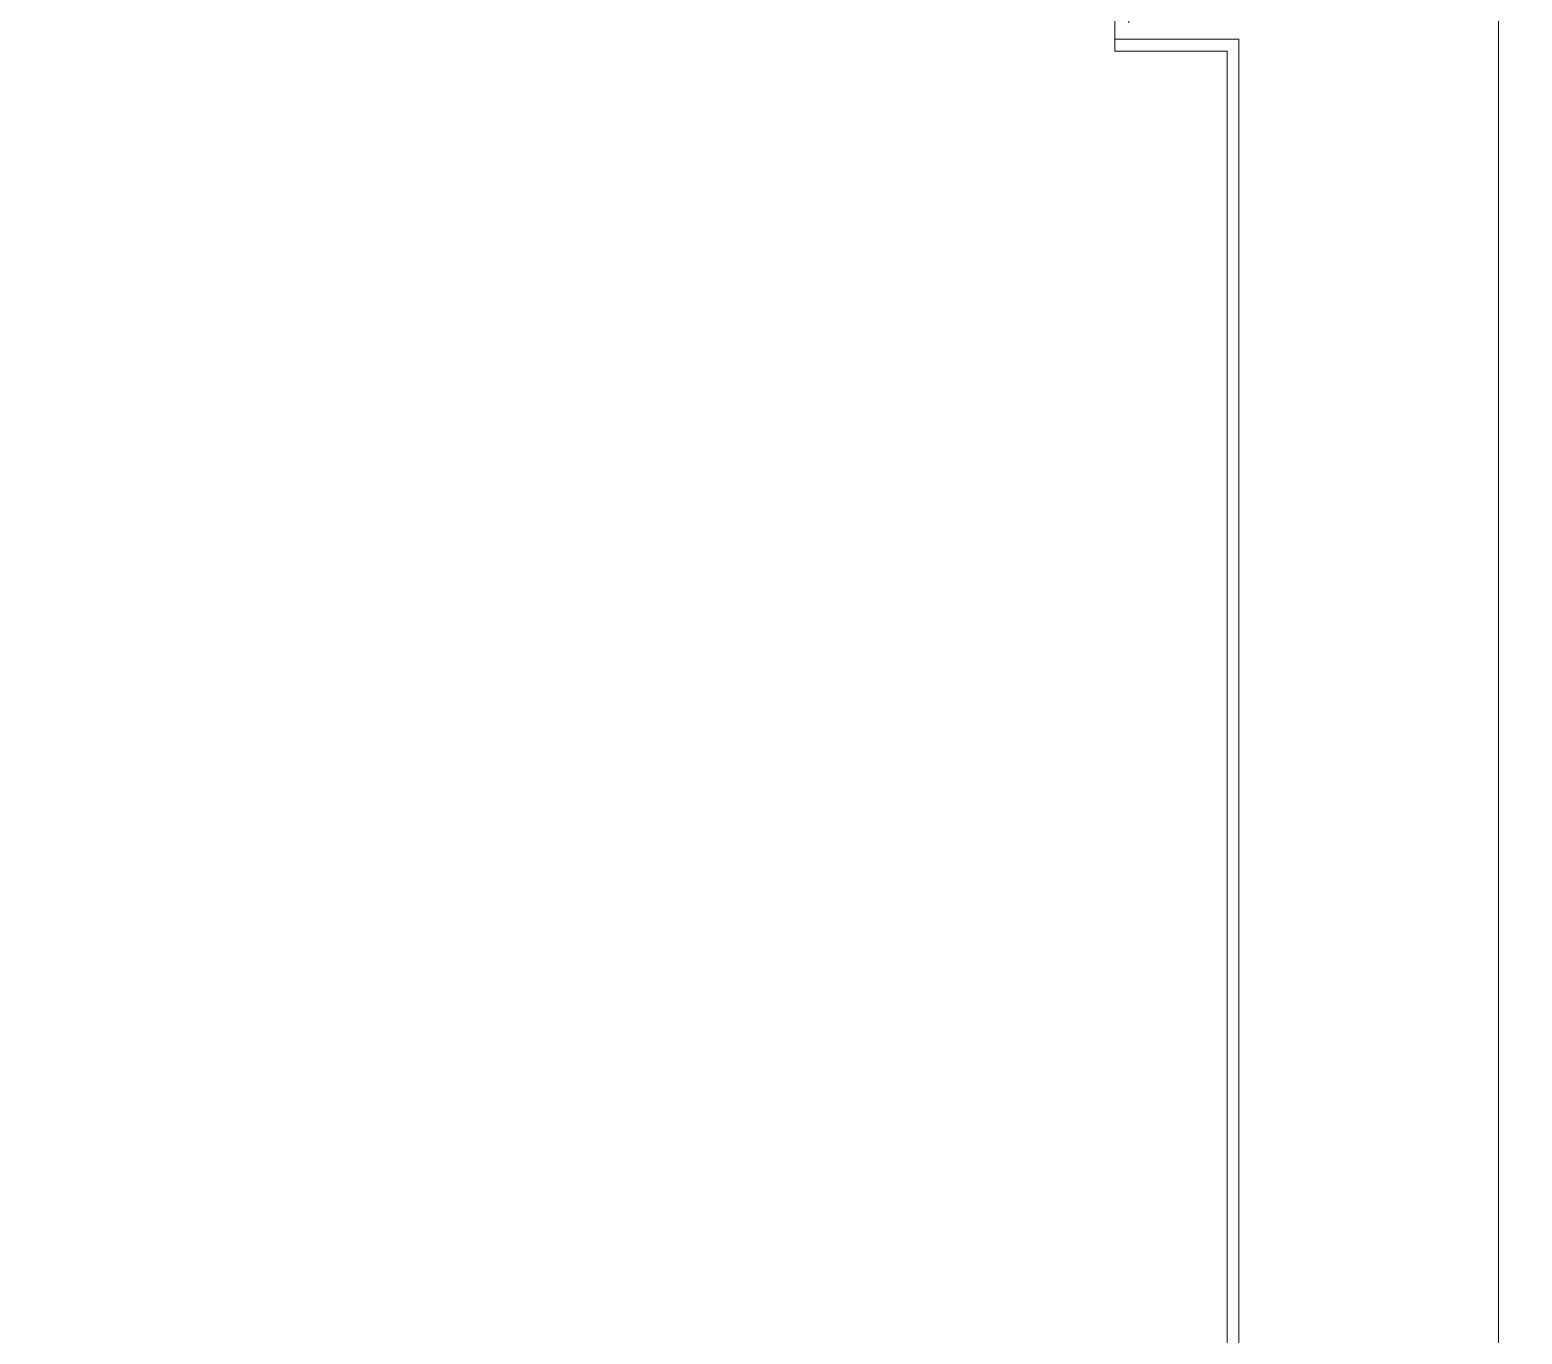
# Model space of a CAD drawing. Extents: x -2012 to 34975, y -1043 to 8321.
# Drawn here: x 17769.7 to 18085.8, y 3536.3 to 3812.5 of the extents above; entities that cross this region are included whole.
import ezdxf

# ---------------------------------------------------------------- set-up
doc = ezdxf.new("R2010")
doc.units = 0
doc.header["$LTSCALE"] = 25
doc.layers.get('0').update_dxf_attribs({"color": 9, "lineweight": 9})
doc.layers.add('00', color=9, linetype='Continuous', lineweight=9)
doc.layers.add('06D', color=9, linetype='Continuous', lineweight=9)

# ---------------------------------------------------------------- blocks, each defined once
blk = doc.blocks.new('asansr-acilmayan')
at = {"layer": '06D'}
for p, q in [((1888.7, 25258.7), (1888.7, 25256.2)), ((1888.7, 25258.7), (1915, 25258.7)), ((1888.7, 25256.2), (1912.5, 25256.2)), ((1912.5, 24626.7), (1912.5, 25256.2)), ((1915, 24624.2), (1915, 25258.7))]:
    blk.add_line(p, q, dxfattribs=at)
blk.add_lwpolyline([(1891.7, 25262.2), (1891.7, 25263.7), (1888.7, 25263.7), (1888.7, 25258.7)], dxfattribs=at)

msp = doc.modelspace()

# ---------------------------------------------------------------- linework, layer by layer
at = {"layer": '00'}
msp.add_lwpolyline([(18110.84, 3347.5), (18080.84, 3347.5), (18080.84, 3872.5), (17680.84, 3872.5), (17680.84, 3892.5), (18173.34, 3892.5)], dxfattribs=at)

# ---------------------------------------------------------------- block references
msp.add_blockref('asansr-acilmayan', (16110.84, -21448.2))

doc.saveas('drawing.dxf')
